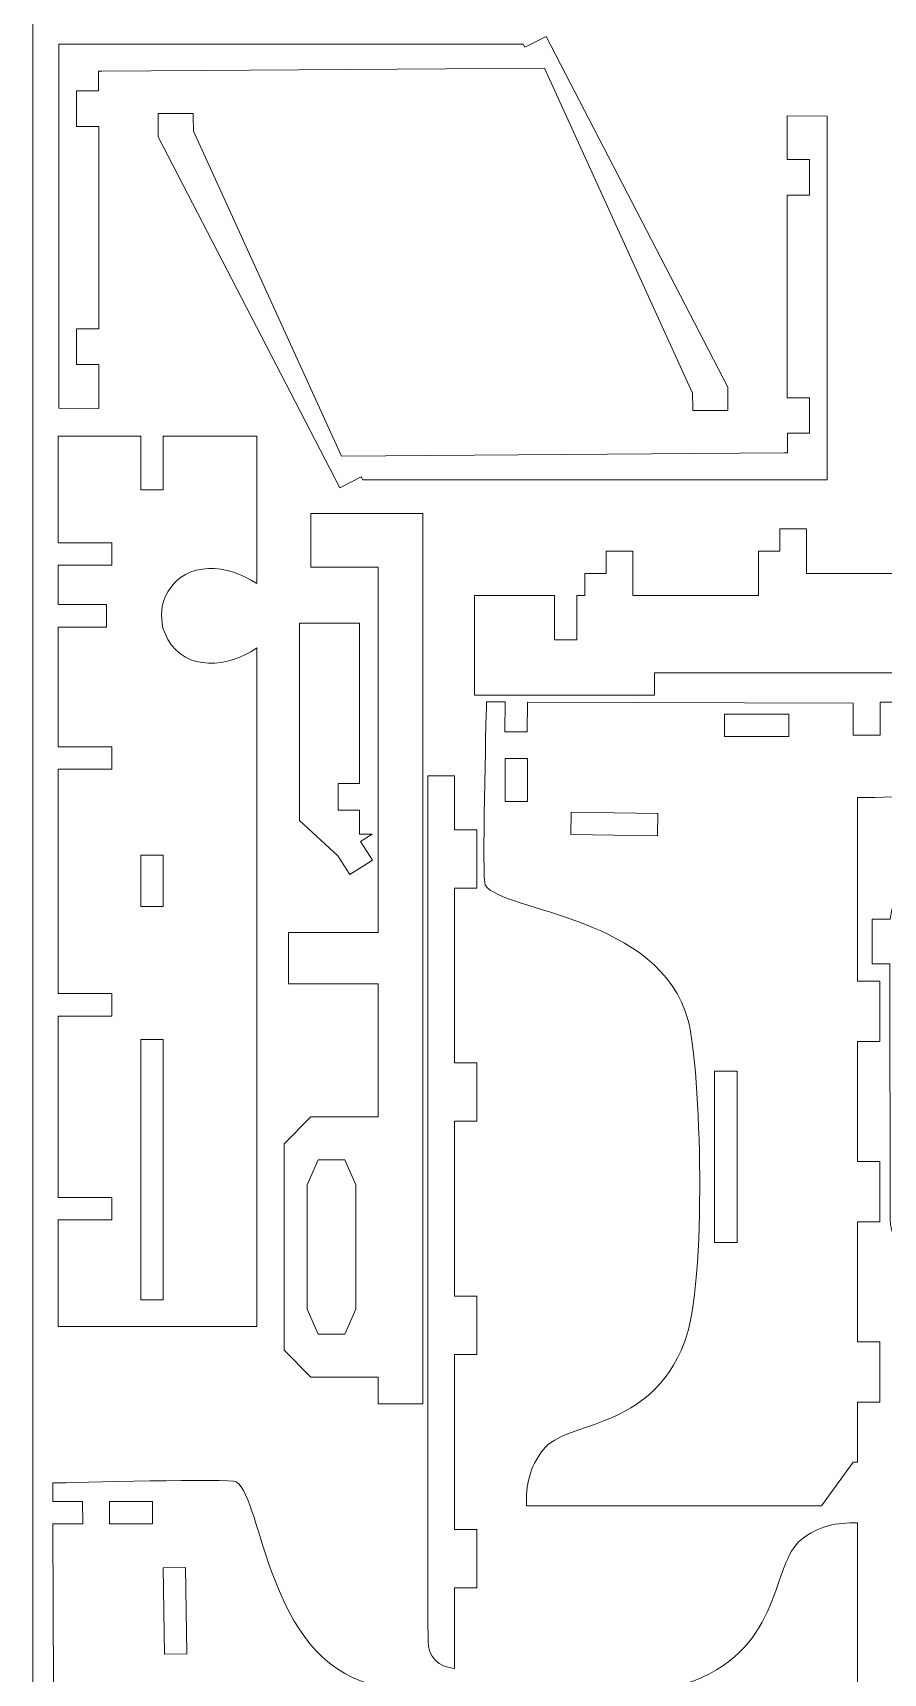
# Model space of a CAD drawing. Header units: centimetres. Extents: x -37.7 to 20.3, y -13.5 to 74.5.
# Drawn here: x -8.66 to 1.03, y 46.34 to 65.05 of the extents above; entities that cross this region are included whole.
import ezdxf

# ---------------------------------------------------------------- set-up
doc = ezdxf.new("R2010")
doc.units = ezdxf.units.CM
doc.header["$MEASUREMENT"] = 0
doc.layers.add('Camada 1', color=7, linetype='Continuous')

msp = doc.modelspace()

# ---------------------------------------------------------------- linework, layer by layer
at = {"layer": 'Camada 1', "color": 175, "lineweight": 20}
msp.add_open_spline([(-8.16006, 30.46292), (-8.43505, 30.46292), (-8.66006, 30.68792), (-8.66006, 30.96293), (-8.66006, 30.96293), (-8.66006, 30.96293), (-8.66006, 73.96294), (-8.66006, 73.96294), (-8.66006, 73.96294), (-8.66006, 74.23794), (-8.43505, 74.46294), (-8.16006, 74.46294), (-8.16006, 74.46294), (-8.16006, 74.46294), (19.83995, 74.46294), (19.83995, 74.46294), (19.83995, 74.46294), (20.11494, 74.46294), (20.33994, 74.23794), (20.33994, 73.96294), (20.33994, 73.96294), (20.33994, 73.96294), (20.33994, 30.96293), (20.33994, 30.96293), (20.33994, 30.96293), (20.33994, 30.68792), (20.11494, 30.46292), (19.83995, 30.46292)], degree=3, knots=[0, 0, 0, 0, 0.125, 0.125, 0.125, 0.125, 0.25, 0.25, 0.25, 0.25, 0.375, 0.375, 0.375, 0.375, 0.5, 0.5, 0.5, 0.5, 0.625, 0.625, 0.625, 0.625, 0.75, 0.75, 0.75, 0.75, 1, 1, 1, 1], dxfattribs=at)
at = {"layer": 'Camada 1', "lineweight": 9}
for points, knots in [([(-2.81183, 65.00818), (-2.81183, 65.00818), (-0.74025, 61.00651), (-0.74025, 61.00651), (-0.74025, 61.00651), (-0.74025, 61.00651), (-0.74025, 60.73978), (-0.74025, 60.73978), (-0.74025, 60.73978), (-0.74025, 60.73978), (-1.14006, 60.74124), (-1.14006, 60.74124), (-1.14006, 60.74124), (-1.14006, 60.74124), (-1.14026, 60.76518), (-1.14026, 60.76518), (-1.14026, 60.76518), (-1.14026, 60.76518), (-1.14207, 60.94035), (-1.14207, 60.94035), (-1.14207, 60.94035), (-1.14207, 60.94035), (-2.83064, 64.64736), (-2.83064, 64.64736), (-2.83064, 64.64736), (-2.83064, 64.64736), (-7.87301, 64.6101), (-7.87301, 64.6101), (-7.87301, 64.6101), (-7.87301, 64.6101), (-7.91111, 64.61007), (-7.91111, 64.61007), (-7.91111, 64.61007), (-7.91111, 64.61007), (-7.91004, 64.38613), (-7.91004, 64.38613), (-7.91004, 64.38613), (-7.91004, 64.38613), (-8.16113, 64.38613), (-8.16113, 64.38613), (-8.16113, 64.38613), (-8.16113, 64.38613), (-8.16113, 63.98127), (-8.16113, 63.98127), (-8.16113, 63.98127), (-8.16113, 63.98127), (-7.90809, 63.98127), (-7.90809, 63.98127), (-7.90809, 63.98127), (-7.90809, 63.98127), (-7.90808, 61.67119), (-7.90808, 61.67119), (-7.90808, 61.67119), (-7.90808, 61.67119), (-8.16112, 61.67119), (-8.16112, 61.67119), (-8.16112, 61.67119), (-8.16112, 61.67119), (-8.16112, 61.26634), (-8.16112, 61.26634), (-8.16112, 61.26634), (-8.16112, 61.26634), (-7.90808, 61.26634), (-7.90808, 61.26634), (-7.90808, 61.26634), (-7.90808, 61.26634), (-7.90763, 60.76594), (-7.90763, 60.76594), (-7.90763, 60.76594), (-7.90763, 60.76594), (-8.36354, 60.76853), (-8.36354, 60.76853), (-8.36354, 60.76853), (-8.36354, 60.76853), (-8.36355, 64.91751), (-8.36355, 64.91751), (-8.36355, 64.91751), (-8.36355, 64.91751), (-3.07096, 64.91747), (-3.07096, 64.91747), (-3.07096, 64.91747), (-3.07096, 64.91747), (-3.05342, 64.88348), (-3.05342, 64.88348), (-3.05342, 64.88348), (-3.05342, 64.88348), (-2.81183, 65.00818), (-2.81183, 65.00818)], [0, 0, 0, 0, 0.04347826, 0.04347826, 0.04347826, 0.04347826, 0.08695652, 0.08695652, 0.08695652, 0.08695652, 0.13043478, 0.13043478, 0.13043478, 0.13043478, 0.17391304, 0.17391304, 0.17391304, 0.17391304, 0.2173913, 0.2173913, 0.2173913, 0.2173913, 0.26086957, 0.26086957, 0.26086957, 0.26086957, 0.30434783, 0.30434783, 0.30434783, 0.30434783, 0.34782609, 0.34782609, 0.34782609, 0.34782609, 0.39130435, 0.39130435, 0.39130435, 0.39130435, 0.43478261, 0.43478261, 0.43478261, 0.43478261, 0.47826087, 0.47826087, 0.47826087, 0.47826087, 0.52173913, 0.52173913, 0.52173913, 0.52173913, 0.56521739, 0.56521739, 0.56521739, 0.56521739, 0.60869565, 0.60869565, 0.60869565, 0.60869565, 0.65217391, 0.65217391, 0.65217391, 0.65217391, 0.69565217, 0.69565217, 0.69565217, 0.69565217, 0.73913043, 0.73913043, 0.73913043, 0.73913043, 0.7826087, 0.7826087, 0.7826087, 0.7826087, 0.82608696, 0.82608696, 0.82608696, 0.82608696, 0.86956522, 0.86956522, 0.86956522, 0.86956522, 0.91304348, 0.91304348, 0.91304348, 0.91304348, 1, 1, 1, 1]), ([(-5.16037, 59.86026), (-5.16037, 59.86026), (-7.23195, 63.86194), (-7.23195, 63.86194), (-7.23195, 63.86194), (-7.23195, 63.86194), (-7.23195, 64.12867), (-7.23195, 64.12867), (-7.23195, 64.12867), (-7.23195, 64.12867), (-6.83214, 64.1272), (-6.83214, 64.1272), (-6.83214, 64.1272), (-6.83214, 64.1272), (-6.83194, 64.10326), (-6.83194, 64.10326), (-6.83194, 64.10326), (-6.83194, 64.10326), (-6.83013, 63.92809), (-6.83013, 63.92809), (-6.83013, 63.92809), (-6.83013, 63.92809), (-5.14156, 60.22108), (-5.14156, 60.22108), (-5.14156, 60.22108), (-5.14156, 60.22108), (-0.09919, 60.25834), (-0.09919, 60.25834), (-0.09919, 60.25834), (-0.09919, 60.25834), (-0.06109, 60.25838), (-0.06109, 60.25838), (-0.06109, 60.25838), (-0.06109, 60.25838), (-0.06216, 60.48232), (-0.06216, 60.48232), (-0.06216, 60.48232), (-0.06216, 60.48232), (0.18893, 60.48232), (0.18893, 60.48232), (0.18893, 60.48232), (0.18893, 60.48232), (0.18893, 60.88717), (0.18893, 60.88717), (0.18893, 60.88717), (0.18893, 60.88717), (-0.06411, 60.88717), (-0.06411, 60.88717), (-0.06411, 60.88717), (-0.06411, 60.88717), (-0.06412, 63.19725), (-0.06412, 63.19725), (-0.06412, 63.19725), (-0.06412, 63.19725), (0.18892, 63.19725), (0.18892, 63.19725), (0.18892, 63.19725), (0.18892, 63.19725), (0.18892, 63.6021), (0.18892, 63.6021), (0.18892, 63.6021), (0.18892, 63.6021), (-0.06412, 63.6021), (-0.06412, 63.6021), (-0.06412, 63.6021), (-0.06412, 63.6021), (-0.06457, 64.10251), (-0.06457, 64.10251), (-0.06457, 64.10251), (-0.06457, 64.10251), (0.39134, 64.09991), (0.39134, 64.09991), (0.39134, 64.09991), (0.39134, 64.09991), (0.39135, 59.95094), (0.39135, 59.95094), (0.39135, 59.95094), (0.39135, 59.95094), (-4.90124, 59.95097), (-4.90124, 59.95097), (-4.90124, 59.95097), (-4.90124, 59.95097), (-4.91878, 59.98496), (-4.91878, 59.98496), (-4.91878, 59.98496), (-4.91878, 59.98496), (-5.16037, 59.86026), (-5.16037, 59.86026)], [0, 0, 0, 0, 0.04347826, 0.04347826, 0.04347826, 0.04347826, 0.08695652, 0.08695652, 0.08695652, 0.08695652, 0.13043478, 0.13043478, 0.13043478, 0.13043478, 0.17391304, 0.17391304, 0.17391304, 0.17391304, 0.2173913, 0.2173913, 0.2173913, 0.2173913, 0.26086957, 0.26086957, 0.26086957, 0.26086957, 0.30434783, 0.30434783, 0.30434783, 0.30434783, 0.34782609, 0.34782609, 0.34782609, 0.34782609, 0.39130435, 0.39130435, 0.39130435, 0.39130435, 0.43478261, 0.43478261, 0.43478261, 0.43478261, 0.47826087, 0.47826087, 0.47826087, 0.47826087, 0.52173913, 0.52173913, 0.52173913, 0.52173913, 0.56521739, 0.56521739, 0.56521739, 0.56521739, 0.60869565, 0.60869565, 0.60869565, 0.60869565, 0.65217391, 0.65217391, 0.65217391, 0.65217391, 0.69565217, 0.69565217, 0.69565217, 0.69565217, 0.73913043, 0.73913043, 0.73913043, 0.73913043, 0.7826087, 0.7826087, 0.7826087, 0.7826087, 0.82608696, 0.82608696, 0.82608696, 0.82608696, 0.86956522, 0.86956522, 0.86956522, 0.86956522, 0.91304348, 0.91304348, 0.91304348, 0.91304348, 1, 1, 1, 1]), ([(-7.17805, 58.25954), (-7.19629, 58.40244), (-7.21338, 58.51702), (-7.12304, 58.67256), (-7.12304, 58.67256), (-6.91163, 59.03653), (-6.43601, 58.9889), (-6.108, 58.76756), (-6.108, 58.76756), (-6.108, 58.76756), (-6.108, 60.44763), (-6.108, 60.44763), (-6.108, 60.44763), (-6.108, 60.44763), (-7.17405, 60.44763), (-7.17405, 60.44763), (-7.17405, 60.44763), (-7.17405, 60.44763), (-7.17405, 59.83661), (-7.17405, 59.83661), (-7.17405, 59.83661), (-7.17405, 59.83661), (-7.42906, 59.83661), (-7.42906, 59.83661), (-7.42906, 59.83661), (-7.42906, 59.83661), (-7.42906, 60.44763), (-7.42906, 60.44763), (-7.42906, 60.44763), (-7.42906, 60.44763), (-8.37209, 60.44763), (-8.37209, 60.44763), (-8.37209, 60.44763), (-8.37209, 60.44763), (-8.37209, 59.23158), (-8.37209, 59.23158), (-8.37209, 59.23158), (-8.37209, 59.23158), (-7.76107, 59.23158), (-7.76107, 59.23158), (-7.76107, 59.23158), (-7.76107, 59.23158), (-7.76107, 58.97757), (-7.76107, 58.97757), (-7.76107, 58.97757), (-7.76107, 58.97757), (-8.37209, 58.97757), (-8.37209, 58.97757), (-8.37209, 58.97757), (-8.37209, 58.97757), (-8.37209, 58.52755), (-8.37209, 58.52755), (-8.37209, 58.52755), (-8.37209, 58.52755), (-7.82207, 58.52755), (-7.82207, 58.52755), (-7.82207, 58.52755), (-7.82207, 58.52755), (-7.82207, 58.27254), (-7.82207, 58.27254), (-7.82207, 58.27254), (-7.82207, 58.27254), (-8.37209, 58.27254), (-8.37209, 58.27254), (-8.37209, 58.27254), (-8.37209, 58.27254), (-8.37209, 56.90648), (-8.37209, 56.90648), (-8.37209, 56.90648), (-8.37209, 56.90648), (-7.76107, 56.90648), (-7.76107, 56.90648), (-7.76107, 56.90648), (-7.76107, 56.90648), (-7.76107, 56.65147), (-7.76107, 56.65147), (-7.76107, 56.65147), (-7.76107, 56.65147), (-8.37209, 56.65147), (-8.37209, 56.65147), (-8.37209, 56.65147), (-8.37209, 56.65147), (-8.37209, 54.09136), (-8.37209, 54.09136), (-8.37209, 54.09136), (-8.37209, 54.09136), (-7.76107, 54.09136), (-7.76107, 54.09136), (-7.76107, 54.09136), (-7.76107, 54.09136), (-7.76107, 53.83636), (-7.76107, 53.83636), (-7.76107, 53.83636), (-7.76107, 53.83636), (-8.37209, 53.83636), (-8.37209, 53.83636), (-8.37209, 53.83636), (-8.37209, 53.83636), (-8.37209, 51.76627), (-8.37209, 51.76627), (-8.37209, 51.76627), (-8.37209, 51.76627), (-7.76107, 51.76627), (-7.76107, 51.76627), (-7.76107, 51.76627), (-7.76107, 51.76627), (-7.76107, 51.51126), (-7.76107, 51.51126), (-7.76107, 51.51126), (-7.76107, 51.51126), (-8.37209, 51.51126), (-8.37209, 51.51126), (-8.37209, 51.51126), (-8.37209, 51.51126), (-8.37209, 50.29521), (-8.37209, 50.29521), (-8.37209, 50.29521), (-8.37209, 50.29521), (-6.108, 50.29521), (-6.108, 50.29521), (-6.108, 50.29521), (-6.108, 50.29521), (-6.108, 58.03353), (-6.108, 58.03353), (-6.108, 58.03353), (-6.42891, 57.80886), (-6.91236, 57.764), (-7.12304, 58.12854), (-7.12304, 58.12854), (-7.12304, 58.12854), (-7.17805, 58.25954), (-7.17805, 58.25954)], [0, 0, 0, 0, 0.02941176, 0.02941176, 0.02941176, 0.02941176, 0.05882353, 0.05882353, 0.05882353, 0.05882353, 0.08823529, 0.08823529, 0.08823529, 0.08823529, 0.11764706, 0.11764706, 0.11764706, 0.11764706, 0.14705882, 0.14705882, 0.14705882, 0.14705882, 0.17647059, 0.17647059, 0.17647059, 0.17647059, 0.20588235, 0.20588235, 0.20588235, 0.20588235, 0.23529412, 0.23529412, 0.23529412, 0.23529412, 0.26470588, 0.26470588, 0.26470588, 0.26470588, 0.29411765, 0.29411765, 0.29411765, 0.29411765, 0.32352941, 0.32352941, 0.32352941, 0.32352941, 0.35294118, 0.35294118, 0.35294118, 0.35294118, 0.38235294, 0.38235294, 0.38235294, 0.38235294, 0.41176471, 0.41176471, 0.41176471, 0.41176471, 0.44117647, 0.44117647, 0.44117647, 0.44117647, 0.47058824, 0.47058824, 0.47058824, 0.47058824, 0.5, 0.5, 0.5, 0.5, 0.52941176, 0.52941176, 0.52941176, 0.52941176, 0.55882353, 0.55882353, 0.55882353, 0.55882353, 0.58823529, 0.58823529, 0.58823529, 0.58823529, 0.61764706, 0.61764706, 0.61764706, 0.61764706, 0.64705882, 0.64705882, 0.64705882, 0.64705882, 0.67647059, 0.67647059, 0.67647059, 0.67647059, 0.70588235, 0.70588235, 0.70588235, 0.70588235, 0.73529412, 0.73529412, 0.73529412, 0.73529412, 0.76470588, 0.76470588, 0.76470588, 0.76470588, 0.79411765, 0.79411765, 0.79411765, 0.79411765, 0.82352941, 0.82352941, 0.82352941, 0.82352941, 0.85294118, 0.85294118, 0.85294118, 0.85294118, 0.88235294, 0.88235294, 0.88235294, 0.88235294, 0.91176471, 0.91176471, 0.91176471, 0.91176471, 0.94117647, 0.94117647, 0.94117647, 0.94117647, 1, 1, 1, 1]), ([(-4.21425, 49.41327), (-4.21425, 49.41327), (-4.21425, 59.56569), (-4.21425, 59.56569), (-4.21425, 59.56569), (-4.21425, 59.56569), (-5.4913, 59.56569), (-5.4913, 59.56569), (-5.4913, 59.56569), (-5.4913, 59.56569), (-5.4913, 58.95467), (-5.4913, 58.95467), (-5.4913, 58.95467), (-5.4913, 58.95467), (-4.72627, 58.95467), (-4.72627, 58.95467), (-4.72627, 58.95467), (-4.72627, 58.95467), (-4.72627, 54.78949), (-4.72627, 54.78949), (-4.72627, 54.78949), (-4.72627, 54.78949), (-5.7463, 54.78949), (-5.7463, 54.78949), (-5.7463, 54.78949), (-5.7463, 54.78949), (-5.7463, 54.20147), (-5.7463, 54.20147), (-5.7463, 54.20147), (-5.7463, 54.20147), (-4.72627, 54.20147), (-4.72627, 54.20147), (-4.72627, 54.20147), (-4.72627, 54.20147), (-4.72627, 52.6854), (-4.72627, 52.6854), (-4.72627, 52.6854), (-4.72627, 52.6854), (-5.4913, 52.6854), (-5.4913, 52.6854), (-5.4913, 52.6854), (-5.4913, 52.6854), (-5.7973, 52.37939), (-5.7973, 52.37939), (-5.7973, 52.37939), (-5.7973, 52.37939), (-5.7973, 50.02529), (-5.7973, 50.02529), (-5.7973, 50.02529), (-5.7973, 50.02529), (-5.4913, 49.71928), (-5.4913, 49.71928), (-5.4913, 49.71928), (-5.4913, 49.71928), (-4.72627, 49.71928), (-4.72627, 49.71928), (-4.72627, 49.71928), (-4.72627, 49.71928), (-4.72627, 49.41327), (-4.72627, 49.41327), (-4.72627, 49.41327), (-4.72627, 49.41327), (-4.21425, 49.41327), (-4.21425, 49.41327)], [0, 0, 0, 0, 0.05882353, 0.05882353, 0.05882353, 0.05882353, 0.11764706, 0.11764706, 0.11764706, 0.11764706, 0.17647059, 0.17647059, 0.17647059, 0.17647059, 0.23529412, 0.23529412, 0.23529412, 0.23529412, 0.29411765, 0.29411765, 0.29411765, 0.29411765, 0.35294118, 0.35294118, 0.35294118, 0.35294118, 0.41176471, 0.41176471, 0.41176471, 0.41176471, 0.47058824, 0.47058824, 0.47058824, 0.47058824, 0.52941176, 0.52941176, 0.52941176, 0.52941176, 0.58823529, 0.58823529, 0.58823529, 0.58823529, 0.64705882, 0.64705882, 0.64705882, 0.64705882, 0.70588235, 0.70588235, 0.70588235, 0.70588235, 0.76470588, 0.76470588, 0.76470588, 0.76470588, 0.82352941, 0.82352941, 0.82352941, 0.82352941, 0.88235294, 0.88235294, 0.88235294, 0.88235294, 1, 1, 1, 1]), ([(1.94008, 57.49499), (1.94008, 57.49499), (6.29661, 57.49272), (6.29661, 57.49272), (6.29661, 57.49272), (6.29661, 57.49272), (6.29661, 58.62957), (6.29661, 58.62957), (6.29661, 58.62957), (6.29661, 58.62957), (2.33911, 58.63063), (2.33911, 58.63063), (2.33911, 58.63063), (2.33911, 58.63063), (2.33919, 59.39041), (2.33919, 59.39041), (2.33919, 59.39041), (2.33919, 59.39041), (2.03555, 59.39043), (2.03555, 59.39043), (2.03555, 59.39043), (2.03555, 59.39043), (2.03552, 59.13565), (2.03552, 59.13565), (2.03552, 59.13565), (2.03552, 59.13565), (1.79261, 59.13568), (1.79261, 59.13568), (1.79261, 59.13568), (1.79261, 59.13568), (1.79259, 58.88235), (1.79259, 58.88235), (1.79259, 58.88235), (1.79259, 58.88235), (0.15648, 58.88252), (0.15648, 58.88252), (0.15648, 58.88252), (0.15648, 58.88252), (0.15654, 59.39047), (0.15654, 59.39047), (0.15654, 59.39047), (0.15654, 59.39047), (-0.14711, 59.39049), (-0.14711, 59.39049), (-0.14711, 59.39049), (-0.14711, 59.39049), (-0.14714, 59.13565), (-0.14714, 59.13565), (-0.14714, 59.13565), (-0.14714, 59.13565), (-0.39005, 59.13568), (-0.39005, 59.13568), (-0.39005, 59.13568), (-0.39005, 59.13568), (-0.39009, 58.63092), (-0.39009, 58.63092), (-0.39009, 58.63092), (-0.39009, 58.63092), (-1.82377, 58.63107), (-1.82377, 58.63107), (-1.82377, 58.63107), (-1.82377, 58.63107), (-1.82372, 59.13743), (-1.82372, 59.13743), (-1.82372, 59.13743), (-1.82372, 59.13743), (-2.12737, 59.13747), (-2.12737, 59.13747), (-2.12737, 59.13747), (-2.12737, 59.13747), (-2.12738, 58.88339), (-2.12738, 58.88339), (-2.12738, 58.88339), (-2.12738, 58.88339), (-2.3703, 58.88341), (-2.3703, 58.88341), (-2.3703, 58.88341), (-2.3703, 58.88341), (-2.37032, 58.63112), (-2.37032, 58.63112), (-2.37032, 58.63112), (-2.37032, 58.63112), (-2.46248, 58.63142), (-2.46248, 58.63142), (-2.46248, 58.63142), (-2.46248, 58.63142), (-2.46248, 58.12536), (-2.46248, 58.12536), (-2.46248, 58.12536), (-2.46248, 58.12536), (-2.71551, 58.12536), (-2.71551, 58.12536), (-2.71551, 58.12536), (-2.71551, 58.12536), (-2.71551, 58.63116), (-2.71551, 58.63116), (-2.71551, 58.63116), (-2.71551, 58.63116), (-3.62643, 58.63125), (-3.62643, 58.63125), (-3.62643, 58.63125), (-3.62643, 58.63125), (-3.62643, 57.49604), (-3.62643, 57.49604), (-3.62643, 57.49604), (-3.62643, 57.49604), (-1.576, 57.49604), (-1.576, 57.49604), (-1.576, 57.49604), (-1.576, 57.49604), (-1.576, 57.74907), (-1.576, 57.74907), (-1.576, 57.74907), (-1.576, 57.74907), (1.94008, 57.74907), (1.94008, 57.74907), (1.94008, 57.74907), (1.94008, 57.74907), (1.94008, 57.49499), (1.94008, 57.49499)], [0, 0, 0, 0, 0.03225806, 0.03225806, 0.03225806, 0.03225806, 0.06451613, 0.06451613, 0.06451613, 0.06451613, 0.09677419, 0.09677419, 0.09677419, 0.09677419, 0.12903226, 0.12903226, 0.12903226, 0.12903226, 0.16129032, 0.16129032, 0.16129032, 0.16129032, 0.19354839, 0.19354839, 0.19354839, 0.19354839, 0.22580645, 0.22580645, 0.22580645, 0.22580645, 0.25806452, 0.25806452, 0.25806452, 0.25806452, 0.29032258, 0.29032258, 0.29032258, 0.29032258, 0.32258065, 0.32258065, 0.32258065, 0.32258065, 0.35483871, 0.35483871, 0.35483871, 0.35483871, 0.38709677, 0.38709677, 0.38709677, 0.38709677, 0.41935484, 0.41935484, 0.41935484, 0.41935484, 0.4516129, 0.4516129, 0.4516129, 0.4516129, 0.48387097, 0.48387097, 0.48387097, 0.48387097, 0.51612903, 0.51612903, 0.51612903, 0.51612903, 0.5483871, 0.5483871, 0.5483871, 0.5483871, 0.58064516, 0.58064516, 0.58064516, 0.58064516, 0.61290323, 0.61290323, 0.61290323, 0.61290323, 0.64516129, 0.64516129, 0.64516129, 0.64516129, 0.67741935, 0.67741935, 0.67741935, 0.67741935, 0.70967742, 0.70967742, 0.70967742, 0.70967742, 0.74193548, 0.74193548, 0.74193548, 0.74193548, 0.77419355, 0.77419355, 0.77419355, 0.77419355, 0.80645161, 0.80645161, 0.80645161, 0.80645161, 0.83870968, 0.83870968, 0.83870968, 0.83870968, 0.87096774, 0.87096774, 0.87096774, 0.87096774, 0.90322581, 0.90322581, 0.90322581, 0.90322581, 0.93548387, 0.93548387, 0.93548387, 0.93548387, 1, 1, 1, 1]), ([(-4.93825, 58.31459), (-4.93825, 58.31459), (-5.62079, 58.3146), (-5.62079, 58.3146), (-5.62079, 58.3146), (-5.62079, 58.3146), (-5.62082, 56.06653), (-5.62082, 56.06653), (-5.62082, 56.06653), (-5.62082, 56.06653), (-5.18415, 55.66471), (-5.18415, 55.66471), (-5.18415, 55.66471), (-5.18415, 55.66471), (-5.04802, 55.4491), (-5.04802, 55.4491), (-5.04802, 55.4491), (-5.04802, 55.4491), (-4.7893, 55.61247), (-4.7893, 55.61247), (-4.7893, 55.61247), (-4.7893, 55.61247), (-4.92545, 55.82807), (-4.92545, 55.82807), (-4.92545, 55.82807), (-4.92545, 55.82807), (-4.79473, 55.91057), (-4.79473, 55.91057), (-4.79473, 55.91057), (-4.79473, 55.91057), (-4.93828, 55.91052), (-4.93828, 55.91052), (-4.93828, 55.91052), (-4.93828, 55.91052), (-4.93796, 56.18214), (-4.93796, 56.18214), (-4.93796, 56.18214), (-4.93796, 56.18214), (-5.1824, 56.18317), (-5.1824, 56.18317), (-5.1824, 56.18317), (-5.1824, 56.18317), (-5.18239, 56.48792), (-5.18239, 56.48792), (-5.18239, 56.48792), (-5.18239, 56.48792), (-4.93761, 56.48792), (-4.93761, 56.48792), (-4.93761, 56.48792), (-4.93761, 56.48792), (-4.93825, 58.31459), (-4.93825, 58.31459)], [0, 0, 0, 0, 0.07142857, 0.07142857, 0.07142857, 0.07142857, 0.14285714, 0.14285714, 0.14285714, 0.14285714, 0.21428571, 0.21428571, 0.21428571, 0.21428571, 0.28571429, 0.28571429, 0.28571429, 0.28571429, 0.35714286, 0.35714286, 0.35714286, 0.35714286, 0.42857143, 0.42857143, 0.42857143, 0.42857143, 0.5, 0.5, 0.5, 0.5, 0.57142857, 0.57142857, 0.57142857, 0.57142857, 0.64285714, 0.64285714, 0.64285714, 0.64285714, 0.71428571, 0.71428571, 0.71428571, 0.71428571, 0.78571429, 0.78571429, 0.78571429, 0.78571429, 0.85714286, 0.85714286, 0.85714286, 0.85714286, 1, 1, 1, 1]), ([(0.73765, 48.74784), (0.73765, 48.74784), (0.73848, 49.43436), (0.73848, 49.43436), (0.73848, 49.43436), (0.73848, 49.43436), (0.99307, 49.43442), (0.99307, 49.43442), (0.99307, 49.43442), (0.99307, 49.43442), (0.99307, 50.11978), (0.99307, 50.11978), (0.99307, 50.11978), (0.99307, 50.11978), (0.73765, 50.11978), (0.73765, 50.11978), (0.73765, 50.11978), (0.73765, 50.11978), (0.73765, 51.4905), (0.73765, 51.4905), (0.73765, 51.4905), (0.73765, 51.4905), (0.99307, 51.4905), (0.99307, 51.4905), (0.99307, 51.4905), (0.99307, 51.4905), (0.99307, 52.17586), (0.99307, 52.17586), (0.99307, 52.17586), (0.99307, 52.17586), (0.73765, 52.17586), (0.73765, 52.17586), (0.73765, 52.17586), (0.73765, 52.17586), (0.73765, 53.54658), (0.73765, 53.54658), (0.73765, 53.54658), (0.73765, 53.54658), (0.99307, 53.54658), (0.99307, 53.54658), (0.99307, 53.54658), (0.99307, 53.54658), (0.99307, 54.23196), (0.99307, 54.23196), (0.99307, 54.23196), (0.99307, 54.23196), (0.73765, 54.23196), (0.73765, 54.23196), (0.73765, 54.23196), (0.73765, 54.23196), (0.73765, 56.32821), (0.73765, 56.32821), (0.73765, 56.32821), (1.26462, 56.32821), (1.84254, 56.36385), (2.37465, 56.38623), (2.37465, 56.38623), (2.37465, 56.38623), (2.1389, 56.83755), (2.1389, 56.83755), (2.1389, 56.83755), (2.1389, 56.83755), (1.184, 56.84108), (1.184, 56.84108), (1.184, 56.84108), (1.184, 56.84108), (1.72789, 56.9734), (1.72789, 56.9734), (1.72789, 56.9734), (1.72789, 56.9734), (1.72789, 57.41727), (1.72789, 57.41727), (1.72789, 57.41727), (1.72789, 57.41727), (0.99525, 57.41705), (0.99525, 57.41705), (0.99525, 57.41705), (0.99525, 57.41705), (0.99525, 57.03966), (0.99525, 57.03966), (0.99525, 57.03966), (0.99525, 57.03966), (0.68756, 57.03966), (0.68756, 57.03966), (0.68756, 57.03966), (0.68756, 57.03966), (0.68749, 57.40274), (0.68749, 57.40274), (0.68749, 57.40274), (0.68749, 57.40274), (-3.02447, 57.41646), (-3.02447, 57.41646), (-3.02447, 57.41646), (-3.02447, 57.41646), (-3.02572, 57.07756), (-3.02572, 57.07756), (-3.02572, 57.07756), (-3.02572, 57.07756), (-3.28031, 57.07851), (-3.28031, 57.07851), (-3.28031, 57.07851), (-3.28031, 57.07851), (-3.27907, 57.4174), (-3.27907, 57.4174), (-3.27907, 57.4174), (-3.27907, 57.4174), (-3.49112, 57.41819), (-3.49112, 57.41819), (-3.49112, 57.41819), (-3.49429, 57.19937), (-3.54322, 55.38247), (-3.50518, 55.32823), (-3.50518, 55.32823), (-3.2869, 55.01697), (-1.51361, 54.9846), (-1.19194, 53.78372), (-1.19194, 53.78372), (-1.04813, 53.24685), (-0.97152, 50.79077), (-1.23402, 50.11539), (-1.23402, 50.11539), (-1.63285, 49.08926), (-2.56659, 49.23793), (-2.84616, 48.88809), (-2.84616, 48.88809), (-3.00328, 48.69148), (-3.04156, 48.48364), (-3.03577, 48.24905), (-3.03577, 48.24905), (-3.03577, 48.24905), (0.32763, 48.24905), (0.32763, 48.24905), (0.32763, 48.24905), (0.32763, 48.24905), (0.68673, 48.74791), (0.68673, 48.74791), (0.68673, 48.74791), (0.68673, 48.74791), (0.73765, 48.74784), (0.73765, 48.74784)], [0, 0, 0, 0, 0.02777778, 0.02777778, 0.02777778, 0.02777778, 0.05555556, 0.05555556, 0.05555556, 0.05555556, 0.08333333, 0.08333333, 0.08333333, 0.08333333, 0.11111111, 0.11111111, 0.11111111, 0.11111111, 0.13888889, 0.13888889, 0.13888889, 0.13888889, 0.16666667, 0.16666667, 0.16666667, 0.16666667, 0.19444444, 0.19444444, 0.19444444, 0.19444444, 0.22222222, 0.22222222, 0.22222222, 0.22222222, 0.25, 0.25, 0.25, 0.25, 0.27777778, 0.27777778, 0.27777778, 0.27777778, 0.30555556, 0.30555556, 0.30555556, 0.30555556, 0.33333333, 0.33333333, 0.33333333, 0.33333333, 0.36111111, 0.36111111, 0.36111111, 0.36111111, 0.38888889, 0.38888889, 0.38888889, 0.38888889, 0.41666667, 0.41666667, 0.41666667, 0.41666667, 0.44444444, 0.44444444, 0.44444444, 0.44444444, 0.47222222, 0.47222222, 0.47222222, 0.47222222, 0.5, 0.5, 0.5, 0.5, 0.52777778, 0.52777778, 0.52777778, 0.52777778, 0.55555556, 0.55555556, 0.55555556, 0.55555556, 0.58333333, 0.58333333, 0.58333333, 0.58333333, 0.61111111, 0.61111111, 0.61111111, 0.61111111, 0.63888889, 0.63888889, 0.63888889, 0.63888889, 0.66666667, 0.66666667, 0.66666667, 0.66666667, 0.69444444, 0.69444444, 0.69444444, 0.69444444, 0.72222222, 0.72222222, 0.72222222, 0.72222222, 0.75, 0.75, 0.75, 0.75, 0.77777778, 0.77777778, 0.77777778, 0.77777778, 0.80555556, 0.80555556, 0.80555556, 0.80555556, 0.83333333, 0.83333333, 0.83333333, 0.83333333, 0.86111111, 0.86111111, 0.86111111, 0.86111111, 0.88888889, 0.88888889, 0.88888889, 0.88888889, 0.91666667, 0.91666667, 0.91666667, 0.91666667, 0.94444444, 0.94444444, 0.94444444, 0.94444444, 1, 1, 1, 1]), ([(-0.77717, 57.27727), (-0.77717, 57.27727), (-0.77717, 57.02277), (-0.77717, 57.02277), (-0.77717, 57.02277), (-0.77717, 57.02277), (-0.04396, 57.02277), (-0.04396, 57.02277), (-0.04396, 57.02277), (-0.04396, 57.02277), (-0.04396, 57.27727), (-0.04396, 57.27727), (-0.04396, 57.27727), (-0.04396, 57.27727), (-0.77717, 57.27727), (-0.77717, 57.27727)], [0, 0, 0, 0, 0.2, 0.2, 0.2, 0.2, 0.4, 0.4, 0.4, 0.4, 0.6, 0.6, 0.6, 0.6, 1, 1, 1, 1]), ([(-3.02447, 56.77176), (-3.02447, 56.77176), (-3.02447, 56.28277), (-3.02447, 56.28277), (-3.02447, 56.28277), (-3.02447, 56.28277), (-3.27907, 56.28277), (-3.27907, 56.28277), (-3.27907, 56.28277), (-3.27907, 56.28277), (-3.27907, 56.77176), (-3.27907, 56.77176), (-3.27907, 56.77176), (-3.27907, 56.77176), (-3.02447, 56.77176), (-3.02447, 56.77176)], [0, 0, 0, 0, 0.2, 0.2, 0.2, 0.2, 0.4, 0.4, 0.4, 0.4, 0.6, 0.6, 0.6, 0.6, 1, 1, 1, 1]), ([(-3.85425, 55.29572), (-3.85425, 55.29572), (-3.85425, 53.30069), (-3.85425, 53.30069), (-3.85425, 53.30069), (-3.85425, 53.30069), (-3.60119, 53.30069), (-3.60119, 53.30069), (-3.60119, 53.30069), (-3.60119, 53.30069), (-3.60119, 52.63567), (-3.60119, 52.63567), (-3.60119, 52.63567), (-3.60119, 52.63567), (-3.85425, 52.63567), (-3.85425, 52.63567), (-3.85425, 52.63567), (-3.85425, 52.63567), (-3.85425, 50.64065), (-3.85425, 50.64065), (-3.85425, 50.64065), (-3.85425, 50.64065), (-3.60119, 50.64065), (-3.60119, 50.64065), (-3.60119, 50.64065), (-3.60119, 50.64065), (-3.60119, 49.97563), (-3.60119, 49.97563), (-3.60119, 49.97563), (-3.60119, 49.97563), (-3.85425, 49.97563), (-3.85425, 49.97563), (-3.85425, 49.97563), (-3.85425, 49.97563), (-3.85425, 47.9806), (-3.85425, 47.9806), (-3.85425, 47.9806), (-3.85425, 47.9806), (-3.60119, 47.9806), (-3.60119, 47.9806), (-3.60119, 47.9806), (-3.60119, 47.9806), (-3.60119, 47.31559), (-3.60119, 47.31559), (-3.60119, 47.31559), (-3.60119, 47.31559), (-3.85425, 47.31559), (-3.85425, 47.31559), (-3.85425, 47.31559), (-3.85425, 47.31559), (-3.85425, 46.39719), (-3.85425, 46.39719), (-3.85425, 46.39719), (-4.04111, 46.40944), (-4.15443, 46.52675), (-4.1562, 46.71301), (-4.1562, 46.71301), (-4.1562, 46.71301), (-4.15792, 46.96185), (-4.15792, 46.96185), (-4.15792, 46.96185), (-4.15792, 46.96185), (-4.15792, 56.57512), (-4.15792, 56.57512), (-4.15792, 56.57512), (-4.15792, 56.57512), (-3.85425, 56.57512), (-3.85425, 56.57512), (-3.85425, 56.57512), (-3.85425, 56.57512), (-3.85425, 55.96073), (-3.85425, 55.96073), (-3.85425, 55.96073), (-3.85425, 55.96073), (-3.60119, 55.96073), (-3.60119, 55.96073), (-3.60119, 55.96073), (-3.60119, 55.96073), (-3.60119, 55.29572), (-3.60119, 55.29572), (-3.60119, 55.29572), (-3.60119, 55.29572), (-3.85425, 55.29572), (-3.85425, 55.29572)], [0, 0, 0, 0, 0.04545455, 0.04545455, 0.04545455, 0.04545455, 0.09090909, 0.09090909, 0.09090909, 0.09090909, 0.13636364, 0.13636364, 0.13636364, 0.13636364, 0.18181818, 0.18181818, 0.18181818, 0.18181818, 0.22727273, 0.22727273, 0.22727273, 0.22727273, 0.27272727, 0.27272727, 0.27272727, 0.27272727, 0.31818182, 0.31818182, 0.31818182, 0.31818182, 0.36363636, 0.36363636, 0.36363636, 0.36363636, 0.40909091, 0.40909091, 0.40909091, 0.40909091, 0.45454545, 0.45454545, 0.45454545, 0.45454545, 0.5, 0.5, 0.5, 0.5, 0.54545455, 0.54545455, 0.54545455, 0.54545455, 0.59090909, 0.59090909, 0.59090909, 0.59090909, 0.63636364, 0.63636364, 0.63636364, 0.63636364, 0.68181818, 0.68181818, 0.68181818, 0.68181818, 0.72727273, 0.72727273, 0.72727273, 0.72727273, 0.77272727, 0.77272727, 0.77272727, 0.77272727, 0.81818182, 0.81818182, 0.81818182, 0.81818182, 0.86363636, 0.86363636, 0.86363636, 0.86363636, 0.90909091, 0.90909091, 0.90909091, 0.90909091, 1, 1, 1, 1]), ([(-1.53918, 56.14529), (-1.53918, 56.14529), (-1.54285, 55.89064), (-1.54285, 55.89064), (-1.54285, 55.89064), (-1.54285, 55.89064), (-2.52786, 55.90486), (-2.52786, 55.90486), (-2.52786, 55.90486), (-2.52786, 55.90486), (-2.52418, 56.15951), (-2.52418, 56.15951), (-2.52418, 56.15951), (-2.52418, 56.15951), (-1.53918, 56.14529), (-1.53918, 56.14529)], [0, 0, 0, 0, 0.2, 0.2, 0.2, 0.2, 0.4, 0.4, 0.4, 0.4, 0.6, 0.6, 0.6, 0.6, 1, 1, 1, 1]), ([(-7.17405, 55.67143), (-7.17405, 55.67143), (-7.17405, 55.08341), (-7.17405, 55.08341), (-7.17405, 55.08341), (-7.17405, 55.08341), (-7.42906, 55.08341), (-7.42906, 55.08341), (-7.42906, 55.08341), (-7.42906, 55.08341), (-7.42906, 55.67143), (-7.42906, 55.67143), (-7.42906, 55.67143), (-7.42906, 55.67143), (-7.17405, 55.67143), (-7.17405, 55.67143)], [0, 0, 0, 0, 0.2, 0.2, 0.2, 0.2, 0.4, 0.4, 0.4, 0.4, 0.6, 0.6, 0.6, 0.6, 1, 1, 1, 1]), ([(11.93144, 55.58402), (11.5525, 55.64799), (2.78327, 55.64005), (1.82046, 55.61468), (1.82046, 55.61468), (1.44792, 55.59503), (1.15081, 55.31631), (1.11107, 54.94099), (1.11107, 54.94099), (1.11107, 54.94099), (0.90343, 54.94099), (0.90343, 54.94099), (0.90343, 54.94099), (0.90343, 54.94099), (0.90343, 54.43127), (0.90343, 54.43127), (0.90343, 54.43127), (0.90343, 54.43127), (1.10685, 54.43127), (1.10685, 54.43127), (1.10685, 54.43127), (1.10685, 54.43127), (1.10801, 51.51436), (1.10801, 51.51436), (1.10801, 51.51436), (1.11338, 51.26604), (1.49113, 50.59247), (1.51462, 50.39734), (1.51462, 50.39734), (1.51462, 50.39734), (1.51462, 48.08323), (1.51462, 48.08323), (1.51462, 48.08323), (1.51462, 48.08323), (1.76948, 48.08323), (1.76948, 48.08323), (1.76948, 48.08323), (1.76948, 48.08323), (1.76948, 47.82837), (1.76948, 47.82837), (1.76948, 47.82837), (1.76948, 47.82837), (2.02434, 47.82837), (2.02434, 47.82837), (2.02434, 47.82837), (2.02434, 48.35178), (2.10022, 50.37117), (1.94617, 50.7318), (1.94617, 50.7318), (1.88716, 50.86993), (1.62247, 51.45613), (1.61657, 51.55994), (1.61657, 51.55994), (1.61657, 51.55994), (1.61657, 54.30384), (1.61657, 54.30384), (1.61657, 54.30384), (1.61657, 54.30384), (1.82046, 54.55869), (1.82046, 54.55869), (1.82046, 54.55869), (1.82046, 54.55869), (1.82046, 55.10495), (1.82046, 55.10495), (1.82046, 55.10495), (1.82046, 55.10495), (11.74981, 55.10495), (11.74981, 55.10495), (11.74981, 55.10495), (11.74981, 55.10495), (11.74981, 54.55869), (11.74981, 54.55869), (11.74981, 54.55869), (11.74981, 54.55869), (11.9537, 54.30384), (11.9537, 54.30384), (11.9537, 54.30384), (11.97146, 54.2532), (11.96601, 51.56882), (11.93473, 51.46855), (11.93473, 51.46855), (11.83322, 51.14319), (11.55129, 50.73711), (11.54592, 50.37971), (11.54592, 50.37971), (11.54592, 50.37971), (11.54592, 47.82837), (11.54592, 47.82837), (11.54592, 47.82837), (11.54592, 47.82837), (11.80078, 47.82837), (11.80078, 47.82837), (11.80078, 47.82837), (11.80078, 47.82837), (11.80078, 48.08323), (11.80078, 48.08323), (11.80078, 48.08323), (11.80078, 48.08323), (12.05564, 48.08323), (12.05564, 48.08323), (12.05564, 48.08323), (12.05564, 48.45342), (12.01416, 50.30026), (12.08674, 50.51101), (12.08674, 50.51101), (12.1733, 50.76234), (12.45745, 51.29174), (12.46226, 51.51436), (12.46226, 51.51436), (12.46226, 51.51436), (12.46342, 54.43127), (12.46342, 54.43127), (12.46342, 54.43127), (12.46342, 54.43127), (12.66684, 54.43127), (12.66684, 54.43127), (12.66684, 54.43127), (12.66684, 54.43127), (12.66684, 54.94099), (12.66684, 54.94099), (12.66684, 54.94099), (12.66684, 54.94099), (12.4592, 54.94099), (12.4592, 54.94099), (12.4592, 54.94099), (12.42463, 55.26756), (12.22766, 55.47498), (11.93144, 55.58402)], [0, 0, 0, 0, 0.03030303, 0.03030303, 0.03030303, 0.03030303, 0.06060606, 0.06060606, 0.06060606, 0.06060606, 0.09090909, 0.09090909, 0.09090909, 0.09090909, 0.12121212, 0.12121212, 0.12121212, 0.12121212, 0.15151515, 0.15151515, 0.15151515, 0.15151515, 0.18181818, 0.18181818, 0.18181818, 0.18181818, 0.21212121, 0.21212121, 0.21212121, 0.21212121, 0.24242424, 0.24242424, 0.24242424, 0.24242424, 0.27272727, 0.27272727, 0.27272727, 0.27272727, 0.3030303, 0.3030303, 0.3030303, 0.3030303, 0.33333333, 0.33333333, 0.33333333, 0.33333333, 0.36363636, 0.36363636, 0.36363636, 0.36363636, 0.39393939, 0.39393939, 0.39393939, 0.39393939, 0.42424242, 0.42424242, 0.42424242, 0.42424242, 0.45454545, 0.45454545, 0.45454545, 0.45454545, 0.48484848, 0.48484848, 0.48484848, 0.48484848, 0.51515152, 0.51515152, 0.51515152, 0.51515152, 0.54545455, 0.54545455, 0.54545455, 0.54545455, 0.57575758, 0.57575758, 0.57575758, 0.57575758, 0.60606061, 0.60606061, 0.60606061, 0.60606061, 0.63636364, 0.63636364, 0.63636364, 0.63636364, 0.66666667, 0.66666667, 0.66666667, 0.66666667, 0.6969697, 0.6969697, 0.6969697, 0.6969697, 0.72727273, 0.72727273, 0.72727273, 0.72727273, 0.75757576, 0.75757576, 0.75757576, 0.75757576, 0.78787879, 0.78787879, 0.78787879, 0.78787879, 0.81818182, 0.81818182, 0.81818182, 0.81818182, 0.84848485, 0.84848485, 0.84848485, 0.84848485, 0.87878788, 0.87878788, 0.87878788, 0.87878788, 0.90909091, 0.90909091, 0.90909091, 0.90909091, 0.93939394, 0.93939394, 0.93939394, 0.93939394, 1, 1, 1, 1]), ([(-7.17405, 53.56734), (-7.17405, 53.56734), (-7.42906, 53.56734), (-7.42906, 53.56734), (-7.42906, 53.56734), (-7.42906, 53.56734), (-7.42906, 50.60122), (-7.42906, 50.60122), (-7.42906, 50.60122), (-7.42906, 50.60122), (-7.17405, 50.60122), (-7.17405, 50.60122), (-7.17405, 50.60122), (-7.17405, 50.60122), (-7.17405, 53.56734), (-7.17405, 53.56734)], [0, 0, 0, 0, 0.2, 0.2, 0.2, 0.2, 0.4, 0.4, 0.4, 0.4, 0.6, 0.6, 0.6, 0.6, 1, 1, 1, 1]), ([(-0.63563, 51.2525), (-0.63563, 51.2525), (-0.89063, 51.2525), (-0.89063, 51.2525), (-0.89063, 51.2525), (-0.89063, 51.2525), (-0.89063, 53.20845), (-0.89063, 53.20845), (-0.89063, 53.20845), (-0.89063, 53.20845), (-0.63563, 53.20845), (-0.63563, 53.20845), (-0.63563, 53.20845), (-0.63563, 53.20845), (-0.63563, 51.2525), (-0.63563, 51.2525)], [0, 0, 0, 0, 0.2, 0.2, 0.2, 0.2, 0.4, 0.4, 0.4, 0.4, 0.6, 0.6, 0.6, 0.6, 1, 1, 1, 1]), ([(-5.4103, 50.2093), (-5.4103, 50.2093), (-5.5323, 50.49332), (-5.5323, 50.49332), (-5.5323, 50.49332), (-5.5323, 50.49332), (-5.5323, 51.91237), (-5.5323, 51.91237), (-5.5323, 51.91237), (-5.5323, 51.91237), (-5.4103, 52.19538), (-5.4103, 52.19538), (-5.4103, 52.19538), (-5.4103, 52.19538), (-5.10428, 52.19538), (-5.10428, 52.19538), (-5.10428, 52.19538), (-5.10428, 52.19538), (-4.98128, 51.91237), (-4.98128, 51.91237), (-4.98128, 51.91237), (-4.98128, 51.91237), (-4.98128, 50.49332), (-4.98128, 50.49332), (-4.98128, 50.49332), (-4.98128, 50.49332), (-5.10428, 50.2093), (-5.10428, 50.2093), (-5.10428, 50.2093), (-5.10428, 50.2093), (-5.4103, 50.2093), (-5.4103, 50.2093)], [0, 0, 0, 0, 0.11111111, 0.11111111, 0.11111111, 0.11111111, 0.22222222, 0.22222222, 0.22222222, 0.22222222, 0.33333333, 0.33333333, 0.33333333, 0.33333333, 0.44444444, 0.44444444, 0.44444444, 0.44444444, 0.55555556, 0.55555556, 0.55555556, 0.55555556, 0.66666667, 0.66666667, 0.66666667, 0.66666667, 0.77777778, 0.77777778, 0.77777778, 0.77777778, 1, 1, 1, 1]), ([(0.23803, 44.28246), (0.23803, 44.28246), (-0.44849, 44.28163), (-0.44849, 44.28163), (-0.44849, 44.28163), (-0.44849, 44.28163), (-0.44855, 44.02704), (-0.44855, 44.02704), (-0.44855, 44.02704), (-0.44855, 44.02704), (-1.13391, 44.02704), (-1.13391, 44.02704), (-1.13391, 44.02704), (-1.13391, 44.02704), (-1.13391, 44.28246), (-1.13391, 44.28246), (-1.13391, 44.28246), (-1.13391, 44.28246), (-2.50463, 44.28246), (-2.50463, 44.28246), (-2.50463, 44.28246), (-2.50463, 44.28246), (-2.50463, 44.02704), (-2.50463, 44.02704), (-2.50463, 44.02704), (-2.50463, 44.02704), (-3.18999, 44.02704), (-3.18999, 44.02704), (-3.18999, 44.02704), (-3.18999, 44.02704), (-3.18999, 44.28246), (-3.18999, 44.28246), (-3.18999, 44.28246), (-3.18999, 44.28246), (-4.56071, 44.28246), (-4.56071, 44.28246), (-4.56071, 44.28246), (-4.56071, 44.28246), (-4.56071, 44.02704), (-4.56071, 44.02704), (-4.56071, 44.02704), (-4.56071, 44.02704), (-5.24609, 44.02704), (-5.24609, 44.02704), (-5.24609, 44.02704), (-5.24609, 44.02704), (-5.24609, 44.28246), (-5.24609, 44.28246), (-5.24609, 44.28246), (-5.24609, 44.28246), (-7.34234, 44.28246), (-7.34234, 44.28246), (-7.34234, 44.28246), (-7.34234, 43.75549), (-7.37798, 43.17757), (-7.40036, 42.64546), (-7.40036, 42.64546), (-7.40036, 42.64546), (-7.85168, 42.88121), (-7.85168, 42.88121), (-7.85168, 42.88121), (-7.85168, 42.88121), (-7.85521, 43.83611), (-7.85521, 43.83611), (-7.85521, 43.83611), (-7.85521, 43.83611), (-7.98753, 43.29222), (-7.98753, 43.29222), (-7.98753, 43.29222), (-7.98753, 43.29222), (-8.4314, 43.29222), (-8.4314, 43.29222), (-8.4314, 43.29222), (-8.4314, 43.29222), (-8.43118, 44.02486), (-8.43118, 44.02486), (-8.43118, 44.02486), (-8.43118, 44.02486), (-8.05379, 44.02486), (-8.05379, 44.02486), (-8.05379, 44.02486), (-8.05379, 44.02486), (-8.05379, 44.33255), (-8.05379, 44.33255), (-8.05379, 44.33255), (-8.05379, 44.33255), (-8.41687, 44.33262), (-8.41687, 44.33262), (-8.41687, 44.33262), (-8.41687, 44.33262), (-8.43059, 48.04458), (-8.43059, 48.04458), (-8.43059, 48.04458), (-8.43059, 48.04458), (-8.09169, 48.04583), (-8.09169, 48.04583), (-8.09169, 48.04583), (-8.09169, 48.04583), (-8.09264, 48.30042), (-8.09264, 48.30042), (-8.09264, 48.30042), (-8.09264, 48.30042), (-8.43153, 48.29918), (-8.43153, 48.29918), (-8.43153, 48.29918), (-8.43153, 48.29918), (-8.43232, 48.51123), (-8.43232, 48.51123), (-8.43232, 48.51123), (-8.2135, 48.5144), (-6.3966, 48.56333), (-6.34236, 48.52529), (-6.34236, 48.52529), (-6.0311, 48.30701), (-5.99873, 46.53372), (-4.79785, 46.21205), (-4.79785, 46.21205), (-4.26098, 46.06824), (-1.8049, 45.99163), (-1.12952, 46.25413), (-1.12952, 46.25413), (-0.10339, 46.65296), (-0.25206, 47.5867), (0.09778, 47.86627), (0.09778, 47.86627), (0.29439, 48.02339), (0.50223, 48.06167), (0.73682, 48.05588), (0.73682, 48.05588), (0.73682, 48.05588), (0.73682, 44.69248), (0.73682, 44.69248), (0.73682, 44.69248), (0.73682, 44.69248), (0.23796, 44.33338), (0.23796, 44.33338), (0.23796, 44.33338), (0.23796, 44.33338), (0.23803, 44.28246), (0.23803, 44.28246)], [0, 0, 0, 0, 0.02777778, 0.02777778, 0.02777778, 0.02777778, 0.05555556, 0.05555556, 0.05555556, 0.05555556, 0.08333333, 0.08333333, 0.08333333, 0.08333333, 0.11111111, 0.11111111, 0.11111111, 0.11111111, 0.13888889, 0.13888889, 0.13888889, 0.13888889, 0.16666667, 0.16666667, 0.16666667, 0.16666667, 0.19444444, 0.19444444, 0.19444444, 0.19444444, 0.22222222, 0.22222222, 0.22222222, 0.22222222, 0.25, 0.25, 0.25, 0.25, 0.27777778, 0.27777778, 0.27777778, 0.27777778, 0.30555556, 0.30555556, 0.30555556, 0.30555556, 0.33333333, 0.33333333, 0.33333333, 0.33333333, 0.36111111, 0.36111111, 0.36111111, 0.36111111, 0.38888889, 0.38888889, 0.38888889, 0.38888889, 0.41666667, 0.41666667, 0.41666667, 0.41666667, 0.44444444, 0.44444444, 0.44444444, 0.44444444, 0.47222222, 0.47222222, 0.47222222, 0.47222222, 0.5, 0.5, 0.5, 0.5, 0.52777778, 0.52777778, 0.52777778, 0.52777778, 0.55555556, 0.55555556, 0.55555556, 0.55555556, 0.58333333, 0.58333333, 0.58333333, 0.58333333, 0.61111111, 0.61111111, 0.61111111, 0.61111111, 0.63888889, 0.63888889, 0.63888889, 0.63888889, 0.66666667, 0.66666667, 0.66666667, 0.66666667, 0.69444444, 0.69444444, 0.69444444, 0.69444444, 0.72222222, 0.72222222, 0.72222222, 0.72222222, 0.75, 0.75, 0.75, 0.75, 0.77777778, 0.77777778, 0.77777778, 0.77777778, 0.80555556, 0.80555556, 0.80555556, 0.80555556, 0.83333333, 0.83333333, 0.83333333, 0.83333333, 0.86111111, 0.86111111, 0.86111111, 0.86111111, 0.88888889, 0.88888889, 0.88888889, 0.88888889, 0.91666667, 0.91666667, 0.91666667, 0.91666667, 0.94444444, 0.94444444, 0.94444444, 0.94444444, 1, 1, 1, 1]), ([(-7.78589, 48.04458), (-7.78589, 48.04458), (-7.2969, 48.04458), (-7.2969, 48.04458), (-7.2969, 48.04458), (-7.2969, 48.04458), (-7.2969, 48.29918), (-7.2969, 48.29918), (-7.2969, 48.29918), (-7.2969, 48.29918), (-7.78589, 48.29918), (-7.78589, 48.29918), (-7.78589, 48.29918), (-7.78589, 48.29918), (-7.78589, 48.04458), (-7.78589, 48.04458)], [0, 0, 0, 0, 0.2, 0.2, 0.2, 0.2, 0.4, 0.4, 0.4, 0.4, 0.6, 0.6, 0.6, 0.6, 1, 1, 1, 1]), ([(-7.15942, 46.55929), (-7.15942, 46.55929), (-6.90477, 46.56296), (-6.90477, 46.56296), (-6.90477, 46.56296), (-6.90477, 46.56296), (-6.91899, 47.54797), (-6.91899, 47.54797), (-6.91899, 47.54797), (-6.91899, 47.54797), (-7.17364, 47.54429), (-7.17364, 47.54429), (-7.17364, 47.54429), (-7.17364, 47.54429), (-7.15942, 46.55929), (-7.15942, 46.55929)], [0, 0, 0, 0, 0.2, 0.2, 0.2, 0.2, 0.4, 0.4, 0.4, 0.4, 0.6, 0.6, 0.6, 0.6, 1, 1, 1, 1])]:
    msp.add_open_spline(points, degree=3, knots=knots, dxfattribs=at)

doc.saveas('drawing.dxf')
